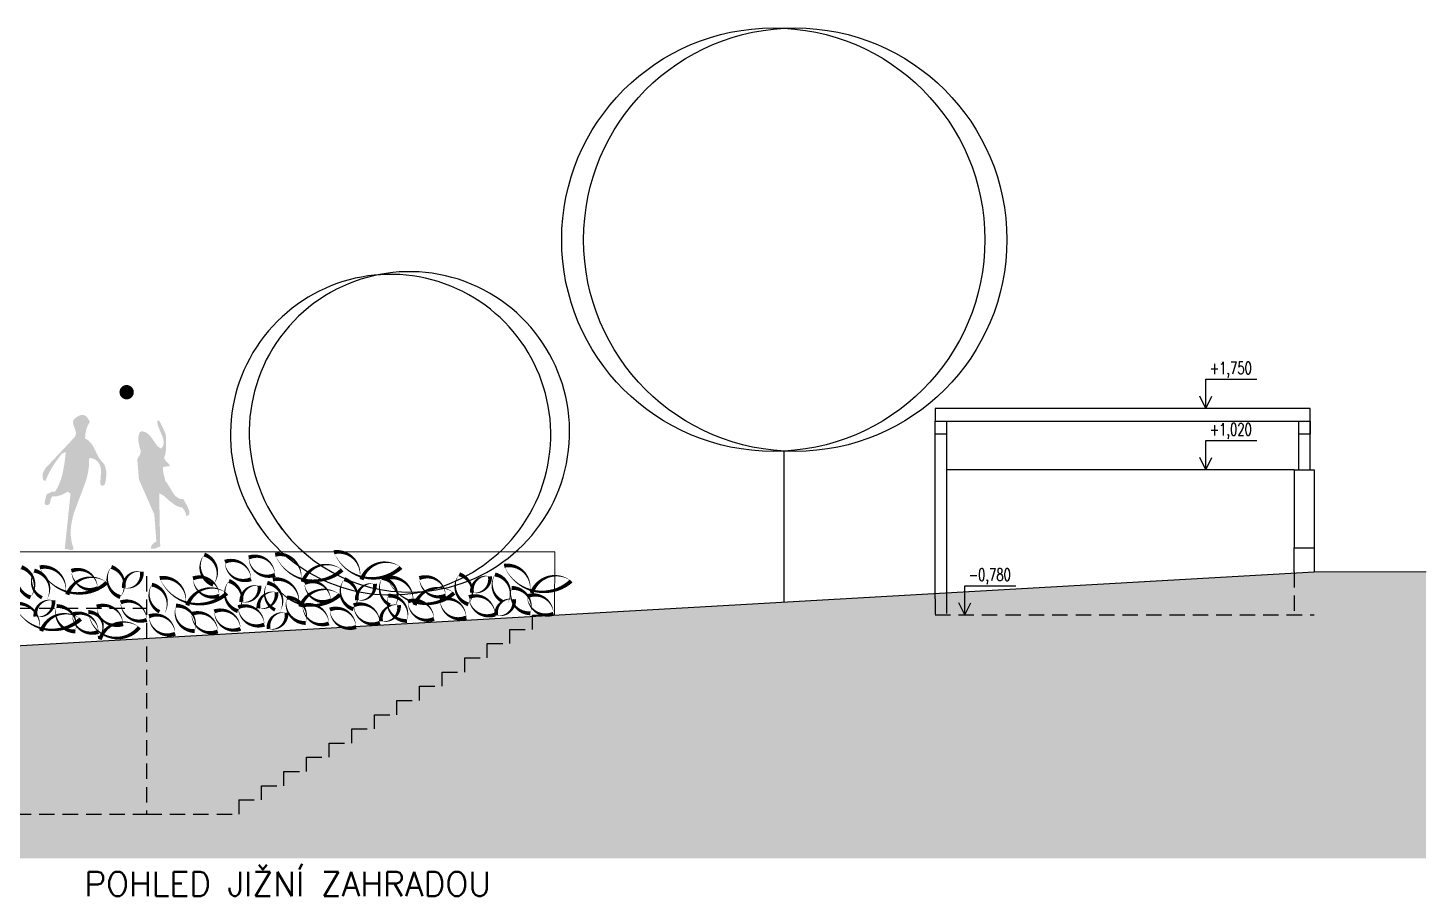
# Model space of a CAD drawing. Header units: metres. Extents: x -442 to 316, y -503 to 125.
# Drawn here: x 38.96 to 56.29, y 15.76 to 26.51 of the extents above; entities that cross this region are included whole.
import ezdxf

# ---------------------------------------------------------------- set-up
doc = ezdxf.new("R2010")
doc.units = ezdxf.units.M
doc.linetypes.add('DASHED', pattern=[19.05, 12.7, -6.35])
for name, color, linetype in [('FIGURE_SAGOME', 252, 'Continuous'), ('popis', 6, 'Continuous'), ('SRAFA', 251, 'Continuous'), ('SRAFY', 3, 'Continuous'), ('stávající stromy', 86, 'Continuous'), ('zariz.predmety', 203, 'Continuous'), ('ZDIVO', 1, 'Continuous')]:
    doc.layers.add(name, color=color, linetype=linetype)
doc.layers.add('Standard', color=7, linetype='Continuous', lineweight=25)
doc.styles.add('ROMANS', font='romans.shx', dxfattribs={"width": 0.7})

msp = doc.modelspace()

# ---------------------------------------------------------------- hatches: boundary and pattern name
at = {"layer": 'FIGURE_SAGOME', "linetype": 'Continuous'}
h = msp.add_hatch(color=256, dxfattribs=at)
edge = h.paths.add_edge_path()
edge.add_arc((40.180989, 22.001679), 0.088929, -26.1149935, 333.8850065)
h = msp.add_hatch(color=256, dxfattribs=at)
edge = h.paths.add_edge_path()
edge.add_arc((40.240096, 21.122674), 0.326741, 190.4719932, 198.0414134)
edge.add_line((39.92942, 21.021481), (39.929354, 21.021389))
edge.add_line((39.929354, 21.021389), (39.926627, 20.941311))
edge.add_line((39.926627, 20.941311), (39.919437, 20.898101))
edge.add_line((39.919437, 20.898101), (39.905943, 20.853086))
edge.add_line((39.905943, 20.853086), (39.880761, 20.841398))
edge.add_line((39.880761, 20.841398), (39.857351, 20.853086))
edge.add_line((39.857351, 20.853086), (39.855544, 20.894489))
edge.add_line((39.855544, 20.894489), (39.858236, 20.935892))
edge.add_line((39.858236, 20.935892), (39.863655, 21.018698))
edge.add_line((39.863655, 21.018698), (39.860963, 21.058294))
edge.add_line((39.860963, 21.058294), (39.850161, 21.097006))
edge.add_line((39.850161, 21.097006), (39.830362, 21.13299))
edge.add_line((39.830362, 21.13299), (39.797035, 21.165397))
edge.add_line((39.797035, 21.165397), (39.779043, 21.17078))
edge.add_line((39.779043, 21.17078), (39.760165, 21.180697))
edge.add_line((39.760165, 21.180697), (39.73856, 21.186081))
edge.add_line((39.73856, 21.186081), (39.725952, 21.185195))
edge.add_line((39.725952, 21.185195), (39.713343, 21.17797))
edge.add_line((39.713343, 21.17797), (39.715149, 21.1105))
edge.add_line((39.715149, 21.1105), (39.708845, 21.043879))
edge.add_line((39.708845, 21.043879), (39.696272, 20.976409))
edge.add_line((39.696272, 20.976409), (39.678244, 20.908904))
edge.add_line((39.678244, 20.908904), (39.629652, 20.774813))
edge.add_line((39.629652, 20.774813), (39.576561, 20.638916))
edge.add_line((39.576561, 20.638916), (39.527047, 20.502134))
edge.add_line((39.527047, 20.502134), (39.50817, 20.432822))
edge.add_line((39.50817, 20.432822), (39.494676, 20.362625))
edge.add_line((39.494676, 20.362625), (39.487451, 20.291542))
edge.add_line((39.487451, 20.291542), (39.489257, 20.220424))
edge.add_line((39.489257, 20.220424), (39.499174, 20.147534))
edge.add_line((39.499174, 20.147534), (39.520778, 20.072839))
edge.add_line((39.520778, 20.072839), (39.518051, 20.055732))
edge.add_line((39.518051, 20.055732), (39.510862, 20.045851))
edge.add_line((39.510862, 20.045851), (39.484759, 20.04493))
edge.add_line((39.484759, 20.04493), (39.450581, 20.055732))
edge.add_line((39.450581, 20.055732), (39.413676, 20.062037))
edge.add_line((39.413676, 20.062037), (39.48568, 20.746019))
edge.add_line((39.48568, 20.746019), (39.44966, 20.769394))
edge.add_line((39.44966, 20.769394), (39.407372, 20.745098))
edge.add_line((39.407372, 20.745098), (39.366854, 20.72622))
edge.add_line((39.366854, 20.72622), (39.319182, 20.713612))
edge.add_line((39.319182, 20.713612), (39.25706, 20.709114))
edge.add_line((39.25706, 20.709114), (39.240874, 20.677592))
edge.add_line((39.240874, 20.677592), (39.23457, 20.642493))
edge.add_line((39.23457, 20.642493), (39.230072, 20.627229))
edge.add_line((39.230072, 20.627229), (39.221961, 20.613699))
edge.add_line((39.221961, 20.613699), (39.207582, 20.605624))
edge.add_line((39.207582, 20.605624), (39.185977, 20.602011))
edge.add_line((39.185977, 20.602011), (39.171562, 20.612814))
edge.add_line((39.171562, 20.612814), (39.165293, 20.625422))
edge.add_line((39.165293, 20.625422), (39.167985, 20.658715))
edge.add_line((39.167985, 20.658715), (39.178787, 20.696505))
edge.add_line((39.178787, 20.696505), (39.185977, 20.73341))
edge.add_line((39.185977, 20.73341), (39.225574, 20.7559))
edge.add_line((39.225574, 20.7559), (39.257981, 20.769394))
edge.add_line((39.257981, 20.769394), (39.29308, 20.769394))
edge.add_line((39.29308, 20.769394), (39.321874, 20.815295))
edge.add_line((39.321874, 20.815295), (39.347056, 20.869307))
edge.add_line((39.347056, 20.869307), (39.36866, 20.928702))
edge.add_line((39.36866, 20.928702), (39.386653, 20.99348))
edge.add_line((39.386653, 20.99348), (39.41187, 21.129377))
edge.add_line((39.41187, 21.129377), (39.426285, 21.261697))
edge.add_line((39.426285, 21.261697), (39.376771, 21.238286))
edge.add_line((39.376771, 21.238286), (39.311072, 21.151903))
edge.add_line((39.311072, 21.151903), (39.25706, 21.069982))
edge.add_line((39.25706, 21.069982), (39.211194, 20.988097))
edge.add_line((39.211194, 20.988097), (39.173369, 20.901714))
edge.add_line((39.173369, 20.901714), (39.155377, 20.908904))
edge.add_line((39.155377, 20.908904), (39.145495, 20.920591))
edge.add_line((39.145495, 20.920591), (39.140076, 20.952113))
edge.add_line((39.140076, 20.952113), (39.139191, 20.988982))
edge.add_line((39.139191, 20.988982), (39.139205, 20.988923))
edge.add_line((39.139205, 20.988923), (39.172101, 21.059014))
edge.add_line((39.172101, 21.059014), (39.173369, 21.058294))
edge.add_line((39.173369, 21.058294), (39.533352, 21.441688))
edge.add_line((39.533352, 21.441688), (39.548652, 21.467756))
edge.add_line((39.548652, 21.467756), (39.55315, 21.493858))
edge.add_line((39.55315, 21.493858), (39.549573, 21.519075))
edge.add_line((39.549573, 21.519075), (39.540577, 21.544257))
edge.add_line((39.540577, 21.544257), (39.520778, 21.598269))
edge.add_line((39.520778, 21.598269), (39.51628, 21.627063))
edge.add_line((39.51628, 21.627063), (39.520778, 21.657664))
edge.add_line((39.520778, 21.657664), (39.556763, 21.692763))
edge.add_line((39.556763, 21.692763), (39.600857, 21.714367))
edge.add_line((39.600857, 21.714367), (39.626075, 21.720672))
edge.add_line((39.626075, 21.720672), (39.653063, 21.717944))
edge.add_line((39.653063, 21.717944), (39.676438, 21.706257))
edge.add_line((39.676438, 21.706257), (39.693545, 21.68915))
edge.add_line((39.693545, 21.68915), (39.725952, 21.633368))
edge.add_line((39.725952, 21.633368), (39.70077, 21.593771))
edge.add_line((39.70077, 21.593771), (39.681857, 21.545178))
edge.add_line((39.681857, 21.545178), (39.670169, 21.490281))
edge.add_line((39.670169, 21.490281), (39.665671, 21.42908))
edge.add_line((39.665671, 21.42908), (39.708845, 21.402977))
edge.add_line((39.708845, 21.402977), (39.741252, 21.368764))
edge.add_line((39.741252, 21.368764), (39.767355, 21.329167))
edge.add_line((39.767355, 21.329167), (39.789845, 21.285072))
edge.add_line((39.789845, 21.285072), (39.835746, 21.19327))
edge.add_line((39.835746, 21.19327), (39.866347, 21.14829))
edge.add_line((39.866347, 21.14829), (39.905943, 21.106002))
edge.add_line((39.905943, 21.106002), (39.905999, 21.106124))
edge.add_arc((39.609095, 20.994089), 0.317338, 12.5949311, 20.6736371, ccw=False)
h = msp.add_hatch(color=256, dxfattribs=at)
edge = h.paths.add_edge_path()
edge.add_line((40.333272, 20.920389), (40.313309, 21.168248))
edge.add_arc((40.370568, 21.178636), 0.058194, -188.9479003, -169.7168272, ccw=False)
edge.add_arc((40.391749, 21.116402), 0.10616, 127.4645051, 137.817933, ccw=False)
edge.add_line((40.327174, 21.200665), (40.329604, 21.202376))
edge.add_line((40.329604, 21.202376), (40.347596, 21.229364))
edge.add_line((40.347596, 21.229364), (40.356592, 21.26719))
edge.add_line((40.356592, 21.26719), (40.339485, 21.330162))
edge.add_line((40.339485, 21.330162), (40.327798, 21.391363))
edge.add_line((40.327798, 21.391363), (40.327798, 21.450758))
edge.add_line((40.327798, 21.450758), (40.333181, 21.478667))
edge.add_line((40.333181, 21.478667), (40.343983, 21.506576))
edge.add_line((40.343983, 21.506576), (40.36828, 21.518264))
edge.add_line((40.36828, 21.518264), (40.413295, 21.507462))
edge.add_line((40.413295, 21.507462), (40.448394, 21.484972))
edge.add_line((40.448394, 21.484972), (40.478074, 21.454371))
edge.add_line((40.478074, 21.454371), (40.502406, 21.419272))
edge.add_line((40.502406, 21.419272), (40.550078, 21.34996))
edge.add_line((40.550078, 21.34996), (40.577101, 21.322087))
edge.add_line((40.577101, 21.322087), (40.609473, 21.303174))
edge.add_line((40.609473, 21.303174), (40.63469, 21.340964))
edge.add_line((40.63469, 21.340964), (40.640073, 21.382367))
edge.add_line((40.640073, 21.382367), (40.632884, 21.426462))
edge.add_line((40.632884, 21.426462), (40.616698, 21.471478))
edge.add_line((40.616698, 21.471478), (40.577101, 21.564165))
edge.add_line((40.577101, 21.564165), (40.563572, 21.609145))
edge.add_line((40.563572, 21.609145), (40.56088, 21.650548))
edge.add_line((40.56088, 21.650548), (40.584153, 21.650548))
edge.add_line((40.584153, 21.650548), (40.626368, 21.569029))
edge.add_line((40.626368, 21.569029), (40.662237, 21.487949))
edge.add_arc((40.534701, 21.449222), 0.133286, 2.257638, 16.8910813, ccw=False)
edge.add_arc((48.482971, 21.676696), 7.818247, -178.3712278, -178.0188988)
edge.add_line((40.669398, 21.40642), (40.670674, 21.310364))
edge.add_line((40.670674, 21.310364), (40.663484, 21.246471))
edge.add_line((40.663484, 21.246471), (40.644571, 21.182577))
edge.add_line((40.644571, 21.182577), (40.66437, 21.152862))
edge.add_line((40.66437, 21.152862), (40.685089, 21.130372))
edge.add_line((40.685089, 21.130372), (40.703966, 21.110574))
edge.add_line((40.703966, 21.110574), (40.716575, 21.086277))
edge.add_line((40.716575, 21.086277), (40.670674, 21.080894))
edge.add_line((40.670674, 21.080894), (40.651797, 21.079973))
edge.add_line((40.651797, 21.079973), (40.632884, 21.07459))
edge.add_line((40.632884, 21.07459), (40.631077, 21.029574))
edge.add_line((40.631077, 21.029574), (40.640073, 20.985479))
edge.add_line((40.640073, 20.985479), (40.651797, 20.944997))
edge.add_line((40.651797, 20.944997), (40.65718, 20.906286))
edge.add_line((40.65718, 20.906286), (40.686895, 20.869381))
edge.add_line((40.686895, 20.869381), (40.711192, 20.828899))
edge.add_line((40.711192, 20.828899), (40.757093, 20.752397))
edge.add_line((40.757093, 20.752397), (40.782274, 20.71999))
edge.add_line((40.782274, 20.71999), (40.810183, 20.695694))
edge.add_line((40.810183, 20.695694), (40.843476, 20.680393))
edge.add_line((40.843476, 20.680393), (40.883958, 20.677702))
edge.add_line((40.883958, 20.677702), (40.938855, 20.57871))
edge.add_line((40.938855, 20.57871), (40.955962, 20.532809))
edge.add_line((40.955962, 20.532809), (40.959574, 20.510319))
edge.add_line((40.959574, 20.510319), (40.956882, 20.486908))
edge.add_line((40.956882, 20.486908), (40.920863, 20.462611))
edge.add_line((40.920863, 20.462611), (40.915479, 20.49771))
edge.add_line((40.915479, 20.49771), (40.901065, 20.530117))
edge.add_line((40.901065, 20.530117), (40.873156, 20.570599))
edge.add_line((40.873156, 20.570599), (40.823677, 20.584093))
edge.add_line((40.823677, 20.584093), (40.781389, 20.603892))
edge.add_line((40.781389, 20.603892), (40.711192, 20.656097))
edge.add_line((40.711192, 20.656097), (40.64999, 20.710994))
edge.add_line((40.64999, 20.710994), (40.618469, 20.733484))
edge.add_line((40.618469, 20.733484), (40.584291, 20.750591))
edge.add_line((40.584291, 20.750591), (40.596899, 20.090941))
edge.add_line((40.596899, 20.090941), (40.532971, 20.064838))
edge.add_line((40.532971, 20.064838), (40.504177, 20.062146))
edge.add_line((40.504177, 20.062146), (40.477188, 20.066644))
edge.add_line((40.477188, 20.066644), (40.489797, 20.103514))
edge.add_line((40.489797, 20.103514), (40.507789, 20.126039))
edge.add_line((40.507789, 20.126039), (40.528473, 20.140419))
edge.add_line((40.528473, 20.140419), (40.549192, 20.150336))
edge.add_line((40.549192, 20.150336), (40.523975, 20.486908))
edge.add_line((40.523975, 20.486908), (40.333272, 20.920389))
at = {"layer": 'SRAFA', "linetype": 'Continuous'}
msp.add_hatch(color=256, dxfattribs=at).paths.add_polyline_path([(56.285348, 19.774438), (56.285348, 16.225641), (14.545614, 16.225641), (14.545614, 17.274438), (18.115429, 17.274438), (18.115429, 17.474438), (19.315429, 17.474438), (19.615429, 17.474438), (26.315416, 17.744438), (32.375429, 18.374438), (35.365663, 18.664576), (40.425429, 18.951831), (45.485429, 19.239392), (54.900258, 19.774438)])

# ---------------------------------------------------------------- linework, layer by layer
for p, q in [((54.850258, 21.801896), (50.200258, 21.801896)), ((50.200258, 21.801896), (50.200258, 21.641896)), ((54.850258, 21.801896), (50.200258, 21.801896)), ((54.850258, 21.041896), (54.850258, 21.801896)), ((50.200258, 21.641896), (54.850258, 21.641896)), ((50.200258, 19.441896), (50.200258, 21.641896)), ((54.709023, 21.041896), (54.709023, 21.641896)), ((50.341494, 21.481896), (50.341494, 19.452219)), ((54.650258, 21.041896), (50.341494, 21.041896)), ((54.650258, 21.041896), (54.900258, 21.041896)), ((54.650258, 21.041896), (54.650258, 20.074438)), ((54.900258, 21.041896), (54.900258, 20.074438))]:
    msp.add_line(p, q, dxfattribs=at)
for points in [[(50.200258, 21.641896), (50.341494, 21.641896), (50.341494, 21.481896), (50.200258, 21.481896)], [(54.709023, 21.641896), (54.850258, 21.641896), (54.850258, 21.481896), (54.709023, 21.481896)]]:
    msp.add_lwpolyline(points, close=True, dxfattribs=at)
at = {"layer": 'SRAFY', "linetype": 'Continuous'}
for p, q in [((53.554523, 21.801896), (53.554523, 22.163049)), ((53.554523, 22.163049), (54.186403, 22.163049)), ((53.554523, 21.801896), (53.480021, 21.95313)), ((53.554523, 21.801896), (53.629024, 21.95313)), ((53.554523, 21.041896), (53.554523, 21.403049)), ((53.554523, 21.403049), (54.186403, 21.403049)), ((53.554523, 21.041896), (53.480021, 21.19313)), ((53.554523, 21.041896), (53.629024, 21.19313)), ((50.567769, 19.241896), (50.567769, 19.603049)), ((50.567769, 19.603049), (51.19965, 19.603049)), ((50.567769, 19.241896), (50.493268, 19.39313)), ((50.567769, 19.241896), (50.642271, 19.39313))]:
    msp.add_line(p, q, dxfattribs=at)
at = {"layer": 'SRAFY', "linetype": 'DASHED', "ltscale": 0.015}
for p, q in [((54.650258, 19.774438), (54.650258, 19.241896)), ((40.425429, 19.724588), (40.425429, 16.774588)), ((50.200258, 19.441896), (50.200258, 19.241896)), ((50.341494, 19.452219), (50.341494, 19.241896)), ((26.315429, 19.324557), (40.425429, 19.324438)), ((45.211161, 19.063323), (45.211161, 19.239392)), ((45.211161, 19.239392), (45.485429, 19.239392)), ((50.200258, 19.241896), (54.900258, 19.241896)), ((44.931161, 18.887255), (44.931161, 19.063323)), ((44.931161, 19.063323), (45.211161, 19.063323)), ((44.651161, 18.711187), (44.651161, 18.887255)), ((44.651161, 18.887255), (44.931161, 18.887255)), ((44.371161, 18.535119), (44.371161, 18.711187)), ((44.371161, 18.711187), (44.651161, 18.711187)), ((44.091161, 18.359051), (44.091161, 18.535119)), ((44.091161, 18.535119), (44.371161, 18.535119)), ((43.811161, 18.182983), (43.811161, 18.359051)), ((43.811161, 18.359051), (44.091161, 18.359051)), ((43.531161, 18.006915), (43.531161, 18.182983)), ((43.531161, 18.182983), (43.811161, 18.182983)), ((43.251161, 17.830847), (43.251161, 18.006915)), ((43.251161, 18.006915), (43.531161, 18.006915)), ((42.971161, 17.654779), (42.971161, 17.830847)), ((42.971161, 17.830847), (43.251161, 17.830847)), ((42.691161, 17.478711), (42.691161, 17.654779)), ((42.691161, 17.654779), (42.971161, 17.654779)), ((42.411161, 17.302643), (42.411161, 17.478711)), ((42.411161, 17.478711), (42.691161, 17.478711)), ((42.131161, 17.126575), (42.131161, 17.302643)), ((42.131161, 17.302643), (42.411161, 17.302643)), ((41.851161, 16.950507), (41.851161, 17.126575)), ((41.851161, 17.126575), (42.131161, 17.126575)), ((41.571161, 16.950507), (41.851161, 16.950507)), ((41.571161, 16.950507), (41.571161, 16.774439)), ((26.315411, 16.774568), (40.425429, 16.774439)), ((40.425429, 16.774439), (41.571161, 16.774439))]:
    msp.add_line(p, q, dxfattribs=at)
at = {"layer": 'stávající stromy', "linetype": 'Continuous'}
msp.add_line((48.33136, 19.401126), (48.33136, 21.271817), dxfattribs=at)
for centre in [(48.195429, 23.891106), (48.46729, 23.891106)]:
    msp.add_circle(centre, 2.622815, dxfattribs=at)
for centre, start, end in [((43.452466, 21.476321), 279.6445778, 216.2505625), ((43.685872, 21.50968), 272.2783827, 217.4538029), ((43.452466, 21.476321), 213.7140611, 281.5382044), ((43.685872, 21.50968), 214.8795127, 274.7291703)]:
    msp.add_arc(centre, 1.985167, start, end, dxfattribs=at)
at = {"layer": 'zariz.predmety', "color": 253, "linetype": 'Continuous', "ltscale": 0.001}
for points in [[(41.253757, 19.616782, 0, 0, 0.520567051), (41.253757, 19.616782, 0, 0.05, 0.520567051), (41.143307, 19.989755, 0, 0.05, 0.520567051), (41.253757, 19.616782, 0.05, 0.05, 0)], [(41.722834, 19.685472, 0, 0, 0.520567051), (41.722834, 19.685472, 0, 0.05, 0.520567051), (41.398968, 19.900921, 0, 0.05, 0.520567051), (41.722834, 19.685472, 0.05, 0.05, 0)], [(42.018581, 19.73819, 0, 0, 0.520567051), (42.018581, 19.73819, 0, 0.05, 0.520567051), (41.694715, 19.953639, 0, 0.05, 0.520567051), (42.018581, 19.73819, 0.05, 0.05, 0)], [(42.852389, 19.800362, 0, 0, 0.520567051), (42.852389, 19.800362, 0, 0.05, 0.520567051), (42.364027, 19.650531, 0, 0.05, 0.520567051), (42.340925, 19.672212, 0, 0.05, 0.520567051), (42.021553, 19.989306, 0, 0.05, 0.520567051), (42.852389, 19.800362, 0.05, 0.05, 0)], [(43.581028, 19.830337, 0, 0, 0.520567051), (43.581028, 19.830337, 0, 0.05, 0.520567051), (43.092666, 19.680506, 0, 0.05, 0.520567051), (43.069564, 19.702187, 0, 0.05, 0.520567051), (42.750192, 20.019281, 0, 0.05, 0.520567051), (43.581028, 19.830337, 0.05, 0.05, 0)], [(38.98872, 19.460076, 0, 0, 0.520567051), (38.98872, 19.460076, 0, 0.05, 0.520567051), (38.87827, 19.833049, 0, 0.05, 0.520567051), (38.98872, 19.460076, 0.05, 0.05, 0)], [(39.935059, 19.643645, 0, 0, 0.520567051), (39.935059, 19.643645, 0, 0.05, 0.520567051), (39.446696, 19.493814, 0, 0.05, 0.520567051), (39.423595, 19.515494, 0, 0.05, 0.520567051), (39.104223, 19.832589, 0, 0.05, 0.520567051), (39.935059, 19.643645, 0.05, 0.05, 0)], [(39.821153, 19.573206, 0, 0, 0.520567051), (39.821153, 19.573206, 0, 0.05, 0.520567051), (39.497286, 19.788655, 0, 0.05, 0.520567051), (39.821153, 19.573206, 0.05, 0.05, 0)], [(40.101903, 19.463606, 0, 0, 0.520567051), (40.101903, 19.463606, 0, 0.05, 0.520567051), (39.991453, 19.836578, 0, 0.05, 0.520567051), (40.101903, 19.463606, 0.05, 0.05, 0)], [(40.146264, 19.577897, 0, 0, 0.520567051), (40.146264, 19.577897, 0, 0.05, 0.520567051), (40.368557, 19.777606, 0, 0.05, 0.520567051), (40.146264, 19.577897, 0.05, 0.05, 0)], [(44.414631, 19.373331, 0, 0, 0.520567051), (44.414631, 19.373331, 0, 0.05, 0.520567051), (44.304181, 19.746304, 0, 0.05, 0.520567051), (44.414631, 19.373331, 0.05, 0.05, 0)], [(45.690215, 19.662425, 0, 0, 0.520567051), (45.690215, 19.662425, 0, 0.05, 0.520567051), (45.201852, 19.512594, 0, 0.05, 0.520567051), (45.178751, 19.534274, 0, 0.05, 0.520567051), (44.859379, 19.851369, 0, 0.05, 0.520567051), (45.690215, 19.662425, 0.05, 0.05, 0)], [(41.422377, 19.510288, 0, 0, 0.520567051), (41.422377, 19.510288, 0, 0.05, 0.520567051), (40.934015, 19.360457, 0, 0.05, 0.520567051), (40.910914, 19.382137, 0, 0.05, 0.520567051), (40.591542, 19.699232, 0, 0.05, 0.520567051), (41.422377, 19.510288, 0.05, 0.05, 0)], [(41.328582, 19.480051, 0, 0, 0.520567051), (41.328582, 19.480051, 0, 0.05, 0.520567051), (41.004716, 19.695501, 0, 0.05, 0.520567051), (41.328582, 19.480051, 0.05, 0.05, 0)], [(41.559058, 19.290046, 0, 0, 0.520567051), (41.559058, 19.290046, 0, 0.05, 0.520567051), (41.448608, 19.663019, 0, 0.05, 0.520567051), (41.559058, 19.290046, 0.05, 0.05, 0)], [(41.603419, 19.404337, 0, 0, 0.520567051), (41.603419, 19.404337, 0, 0.05, 0.520567051), (41.825712, 19.604047, 0, 0.05, 0.520567051), (41.603419, 19.404337, 0.05, 0.05, 0)], [(42.823788, 19.492799, 0, 0, 0.520567051), (42.823788, 19.492799, 0, 0.05, 0.520567051), (42.335425, 19.342968, 0, 0.05, 0.520567051), (42.312324, 19.364649, 0, 0.05, 0.520567051), (41.992952, 19.681743, 0, 0.05, 0.520567051), (42.823788, 19.492799, 0.05, 0.05, 0)], [(42.709881, 19.42236, 0, 0, 0.520567051), (42.709881, 19.42236, 0, 0.05, 0.520567051), (42.386015, 19.63781, 0, 0.05, 0.520567051), (42.709881, 19.42236, 0.05, 0.05, 0)], [(42.990632, 19.31276, 0, 0, 0.520567051), (42.990632, 19.31276, 0, 0.05, 0.520567051), (42.880182, 19.685733, 0, 0.05, 0.520567051), (42.990632, 19.31276, 0.05, 0.05, 0)], [(43.034993, 19.427051, 0, 0, 0.520567051), (43.034993, 19.427051, 0, 0.05, 0.520567051), (43.257285, 19.626761, 0, 0.05, 0.520567051), (43.034993, 19.427051, 0.05, 0.05, 0)], [(44.238592, 19.51431, 0, 0, 0.520567051), (44.238592, 19.51431, 0, 0.05, 0.520567051), (43.750229, 19.364479, 0, 0.05, 0.520567051), (43.727128, 19.386159, 0, 0.05, 0.520567051), (43.407756, 19.703254, 0, 0.05, 0.520567051), (44.238592, 19.51431, 0.05, 0.05, 0)], [(44.13388, 19.482931, 0, 0, 0.520567051), (44.13388, 19.482931, 0, 0.05, 0.520567051), (43.810014, 19.698381, 0, 0.05, 0.520567051), (44.13388, 19.482931, 0.05, 0.05, 0)], [(44.46129, 19.519789, 0, 0, 0.520567051), (44.46129, 19.519789, 0, 0.05, 0.520567051), (44.683583, 19.719499, 0, 0.05, 0.520567051), (44.46129, 19.519789, 0.05, 0.05, 0)], [(45.183756, 19.263167, 0, 0, 0.520567051), (45.183756, 19.263167, 0, 0.05, 0.520567051), (44.953812, 19.576908, 0, 0.05, 0.520567051), (45.183756, 19.263167, 0.05, 0.05, 0)], [(39.611577, 19.191527, 0, 0, 0.520567051), (39.611577, 19.191527, 0, 0.05, 0.520567051), (39.123215, 19.041696, 0, 0.05, 0.520567051), (39.100114, 19.063377, 0, 0.05, 0.520567051), (38.780742, 19.380471, 0, 0.05, 0.520567051), (39.611577, 19.191527, 0.05, 0.05, 0)], [(39.050762, 19.223045, 0, 0, 0.520567051), (39.050762, 19.223045, 0, 0.05, 0.520567051), (39.273055, 19.422755, 0, 0.05, 0.520567051), (39.050762, 19.223045, 0.05, 0.05, 0)], [(40.430162, 19.182023, 0, 0, 0.520567051), (40.430162, 19.182023, 0, 0.05, 0.520567051), (40.106296, 19.397472, 0, 0.05, 0.520567051), (40.430162, 19.182023, 0.05, 0.05, 0)], [(41.814787, 19.323932, 0, 0, 0.520567051), (41.814787, 19.323932, 0, 0.05, 0.520567051), (42.03708, 19.523641, 0, 0.05, 0.520567051), (41.814787, 19.323932, 0.05, 0.05, 0)], [(42.399389, 19.143447, 0, 0, 0.520567051), (42.399389, 19.143447, 0, 0.05, 0.520567051), (42.169444, 19.457188, 0, 0.05, 0.520567051), (42.399389, 19.143447, 0.05, 0.05, 0)], [(43.653784, 19.168172, 0, 0, 0.520567051), (43.653784, 19.168172, 0, 0.05, 0.520567051), (43.42384, 19.481912, 0, 0.05, 0.520567051), (43.653784, 19.168172, 0.05, 0.05, 0)], [(43.99003, 19.192914, 0, 0, 0.520567051), (43.99003, 19.192914, 0, 0.05, 0.520567051), (43.666164, 19.408363, 0, 0.05, 0.520567051), (43.99003, 19.192914, 0.05, 0.05, 0)], [(44.389678, 19.211008, 0, 0, 0.520567051), (44.389678, 19.211008, 0, 0.05, 0.520567051), (44.065812, 19.426458, 0, 0.05, 0.520567051), (44.389678, 19.211008, 0.05, 0.05, 0)], [(44.747487, 19.247642, 0, 0, 0.520567051), (44.747487, 19.247642, 0, 0.05, 0.520567051), (44.423621, 19.463092, 0, 0.05, 0.520567051), (44.747487, 19.247642, 0.05, 0.05, 0)], [(44.760895, 19.236237, 0, 0, 0.520567051), (44.760895, 19.236237, 0, 0.05, 0.520567051), (44.983188, 19.435946, 0, 0.05, 0.520567051), (44.760895, 19.236237, 0.05, 0.05, 0)], [(45.470834, 19.25788, 0, 0, 0.520567051), (45.470834, 19.25788, 0, 0.05, 0.520567051), (45.146968, 19.47333, 0, 0.05, 0.520567051), (45.470834, 19.25788, 0.05, 0.05, 0)], [(39.543336, 19.038218, 0, 0, 0.520567051), (39.543336, 19.038218, 0, 0.05, 0.520567051), (39.313391, 19.351958, 0, 0.05, 0.520567051), (39.543336, 19.038218, 0.05, 0.05, 0)], [(39.830413, 19.032931, 0, 0, 0.520567051), (39.830413, 19.032931, 0, 0.05, 0.520567051), (39.506547, 19.24838, 0, 0.05, 0.520567051), (39.830413, 19.032931, 0.05, 0.05, 0)], [(40.33824, 19.088916, 0, 0, 0.520567051), (40.33824, 19.088916, 0, 0.05, 0.520567051), (39.849877, 18.939085, 0, 0.05, 0.520567051), (39.826776, 18.960766, 0, 0.05, 0.691467557), (39.707404, 19.27786, 0, 0.05, 0.673550101), (40.33824, 19.088916, 0.05, 0.05, 0)], [(40.134415, 19.129304, 0, 0, 0.520567051), (40.134415, 19.129304, 0, 0.05, 0.520567051), (39.810549, 19.344754, 0, 0.05, 0.520567051), (40.134415, 19.129304, 0.05, 0.05, 0)], [(40.782146, 19.010314, 0, 0, 0.520567051), (40.782146, 19.010314, 0, 0.05, 0.520567051), (40.45828, 19.225764, 0, 0.05, 0.520567051), (40.782146, 19.010314, 0.05, 0.05, 0)], [(41.022881, 19.043141, 0, 0, 0.520567051), (41.022881, 19.043141, 0, 0.05, 0.520567051), (40.792937, 19.356882, 0, 0.05, 0.520567051), (41.022881, 19.043141, 0.05, 0.05, 0)], [(41.309958, 19.037854, 0, 0, 0.520567051), (41.309958, 19.037854, 0, 0.05, 0.520567051), (40.986092, 19.253304, 0, 0.05, 0.520567051), (41.309958, 19.037854, 0.05, 0.05, 0)], [(41.591571, 19.070281, 0, 0, 0.520567051), (41.591571, 19.070281, 0, 0.05, 0.520567051), (41.267704, 19.285731, 0, 0.05, 0.520567051), (41.591571, 19.070281, 0.05, 0.05, 0)], [(41.887317, 19.122999, 0, 0, 0.520567051), (41.887317, 19.122999, 0, 0.05, 0.520567051), (41.563451, 19.338449, 0, 0.05, 0.520567051), (41.887317, 19.122999, 0.05, 0.05, 0)], [(41.939491, 19.069257, 0, 0, 0.520567051), (41.939491, 19.069257, 0, 0.05, 0.520567051), (42.161784, 19.268967, 0, 0.05, 0.520567051), (41.939491, 19.069257, 0.05, 0.05, 0)], [(42.686466, 19.13816, 0, 0, 0.520567051), (42.686466, 19.13816, 0, 0.05, 0.520567051), (42.3626, 19.35361, 0, 0.05, 0.520567051), (42.686466, 19.13816, 0.05, 0.05, 0)], [(43.023144, 19.092995, 0, 0, 0.520567051), (43.023144, 19.092995, 0, 0.05, 0.520567051), (42.699278, 19.308445, 0, 0.05, 0.520567051), (43.023144, 19.092995, 0.05, 0.05, 0)], [(43.318891, 19.145713, 0, 0, 0.520567051), (43.318891, 19.145713, 0, 0.05, 0.520567051), (42.995025, 19.361163, 0, 0.05, 0.520567051), (43.318891, 19.145713, 0.05, 0.05, 0)], [(43.333609, 19.164293, 0, 0, 0.520567051), (43.333609, 19.164293, 0, 0.05, 0.520567051), (43.555902, 19.364002, 0, 0.05, 0.520567051), (43.333609, 19.164293, 0.05, 0.05, 0)]]:
    msp.add_lwpolyline(points, format="xyseb", close=True, dxfattribs=at)
for points in [[(39.191641, 19.434503, 0, 0.05, 0.520567051), (39.036188, 19.791074, 0, 0, 0), (39.036188, 19.791074, 0, 0.042949, 0.437345949), (39.13112, 19.455579, 0, 0.042949, 0.437345949)], [(44.901773, 19.387103, 0, 0.05, 0.520567051), (44.746321, 19.743673, 0, 0, 0), (44.746321, 19.743673, 0, 0.042949, 0.437345949), (44.841253, 19.408179, 0, 0.042949, 0.437345949)], [(40.648796, 19.260944, 0, 0.05, 0.520567051), (40.493343, 19.617514, 0, 0, 0), (40.493343, 19.617514, 0, 0.042949, 0.437345949), (40.588275, 19.28202, 0, 0.042949, 0.437345949)], [(42.080369, 19.283658, 0, 0.05, 0.520567051), (41.924917, 19.640228, 0, 0, 0), (41.924917, 19.640228, 0, 0.042949, 0.437345949), (42.019849, 19.304734, 0, 0.042949, 0.437345949)], [(43.504368, 19.344229, 0, 0.05, 0.520567051), (43.348916, 19.700799, 0, 0, 0), (43.348916, 19.700799, 0, 0.042949, 0.437345949), (43.443848, 19.365305, 0, 0.042949, 0.437345949)]]:
    msp.add_lwpolyline(points, format="xyseb", dxfattribs=at)
at = {"layer": 'ZDIVO', "linetype": 'Continuous', "lineweight": 0}
for p, q in [((28.995416, 20.024438), (45.486152, 20.024438)), ((45.486152, 20.024438), (45.485429, 19.239392)), ((56.285348, 19.774438), (54.900258, 19.774438))]:
    msp.add_line(p, q, dxfattribs=at)
at = {"layer": 'ZDIVO', "linetype": 'Continuous'}
for p, q in [((54.650258, 19.774438), (54.650258, 20.074438)), ((54.650258, 20.074438), (54.900258, 20.074438)), ((54.650258, 19.774438), (54.650258, 20.074438)), ((54.900258, 20.074438), (54.900258, 19.774438)), ((35.372425, 18.664667), (54.900258, 19.774438))]:
    msp.add_line(p, q, dxfattribs=at)

# ---------------------------------------------------------------- texts
at = {"layer": 'popis', "linetype": 'Continuous', "char_height": 0.15, "width": 2.20915077, "attachment_point": 1, "style": 'ROMANS'}
for s, insert in [('+1,750', (53.604068, 22.376573)), ('+1,020', (53.604068, 21.616573)), ('-0,780', (50.617315, 19.816573))]:
    msp.add_mtext(s, dxfattribs=dict(at, insert=insert))
at = {"layer": 'Standard', "color": 7, "linetype": 'ByBlock', "style": 'ROMANS'}
msp.add_text('POHLED JIŽNÍ ZAHRADOU', height=0.3, dxfattribs=at).set_placement((39.657558, 15.760217))

doc.saveas('drawing.dxf')
